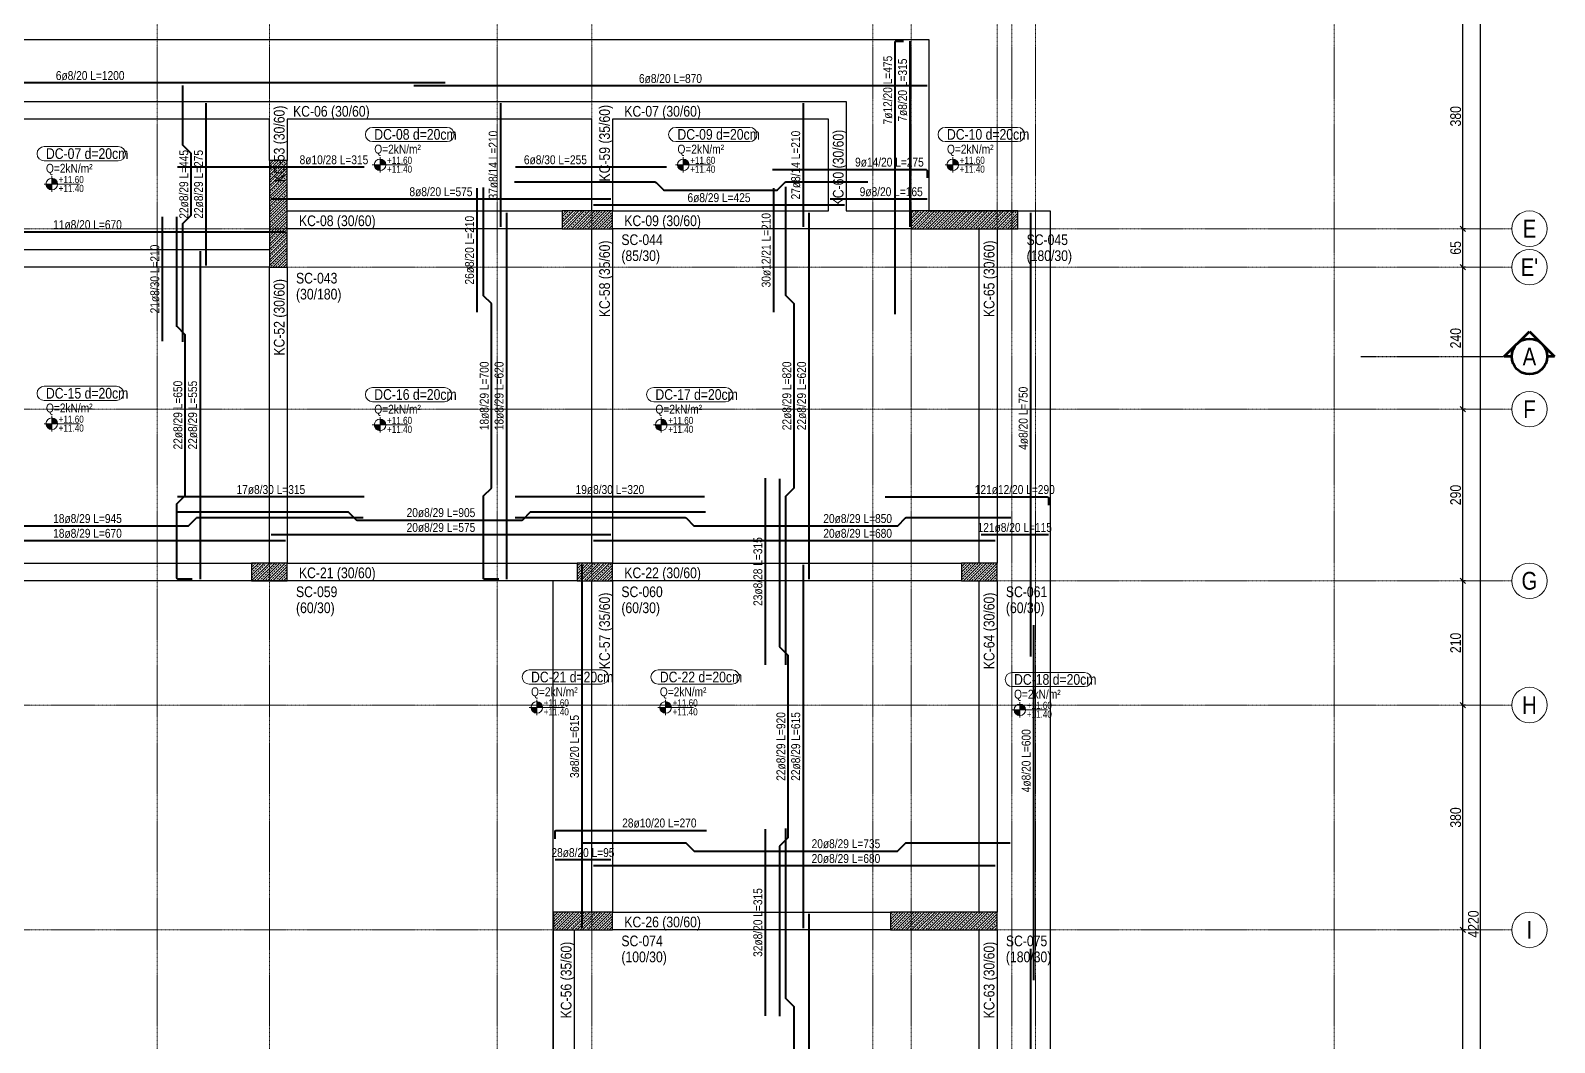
# Model space of a CAD drawing. Header units: millimetres. Extents: x 2439 to 10957, y 567 to 5865.
# Drawn here: x 8333 to 10909, y 2897 to 4607 of the extents above; entities that cross this region are included whole.
import ezdxf
from ezdxf.enums import TextEntityAlignment as Align

# ---------------------------------------------------------------- set-up
doc = ezdxf.new("R2010")
doc.units = ezdxf.units.MM
doc.linetypes.add('DASHED', pattern=[0.75, 0.5, -0.25])
for name, color, linetype, lineweight in [('AKS BALONU (BEYKENT)', 7, 'Continuous', 20), ('AKS CIZGISI (BEYKENT)', 252, 'DASHED', 20), ('AKS OLCU (BEYKENT)', 200, 'Continuous', 20), ('AKS YAZISI (BEYKENT)', 3, 'Continuous', 20), ('DONATI (BEYKENT)', 4, 'Continuous', 40), ('DONATI YAZISI (BEYKENT)', 3, 'Continuous', 20), ('DOSEME ISMI (BEYKENT)', 9, 'Continuous', 20), ('DOSEME PAFTA (BEYKENT)', 3, 'Continuous', 20), ('KAT SINIRI (BEYKENT)', 41, 'Continuous', 25), ('KESIT (BEYKENT)', 151, 'Continuous', 25), ('KESIT ISMI (BEYKENT)', 6, 'Continuous', 20), ('KIRIS (BEYKENT)', 2, 'Continuous', 30), ('KIRIS ISMI (BEYKENT)', 40, 'Continuous', 20), ('KOLON (BEYKENT)', 3, 'Continuous', 30), ('KOLON ISMI (BEYKENT)', 91, 'Continuous', 20), ('KOT CIZGISI (BEYKENT)', 7, 'Continuous', 20), ('KOT YAZI (BEYKENT)', 7, 'Continuous', 20), ('TARAMA (BEYKENT)', 252, 'Continuous', 20), ('YUK YAZISI (BEYKENT)', 140, 'Continuous', 20)]:
    doc.layers.add(name, color=color, linetype=linetype, lineweight=lineweight)
doc.styles.add('DONATI YAZISI (BEYKENT)', font='')
doc.styles.add('YAZI (BEYKENT)', font='')
doc.styles.get('DONATI YAZISI (BEYKENT)').set_extended_font_data('Bahnschrift Light Condensed')
doc.styles.get('YAZI (BEYKENT)').set_extended_font_data('Bahnschrift Light Condensed')
doc.dimstyles.new('AKS_OLCU_100', dxfattribs={"dimtxt": 18, "dimasz": 4.5, "dimexe": 1.875, "dimexo": 4.5, "dimgap": 3, "dimtad": 1, "dimdec": 0, "dimrnd": 0.5, "dimzin": 12, "dimdsep": 46, "dimtxsty": 'YAZI (BEYKENT)', "dimtsz": 4.5, "dimcen": 0.09, "dimclrt": 7, "dimadec": 0, "dimazin": 0, "dimtfac": 1, "dimtdec": 4, "dimtix": 1, "dimtmove": 0, "dimatfit": 3, "dimfxl": 1, "dimtolj": 1, "dimtzin": 0, "dimarcsym": 0})
pattern_1 = [(45, (-125226.307, -4217.866), (-4.49012806, 4.49012806), []), (45, (-125221.817, -4217.866), (-4.49012806, 4.49012806), [3.175, -1.5875])]

# ---------------------------------------------------------------- blocks, each defined once
blk = doc.blocks.new('*D294')
at = {"layer": 'AKS OLCU (BEYKENT)', "color": 0, "lineweight": -2, "transparency": 16777216}
for p, q in [((10788.9, 5202.9), (10779.9, 5211.9)), ((10784.4, 987.4), (10784.4, 5207.4)), ((10788.9, 5207.4), (10786.2, 5207.4)), ((10788.9, 982.9), (10779.9, 991.9)), ((10788.9, 987.4), (10786.2, 987.4))]:
    blk.add_line(p, q, dxfattribs=at)
at = {"layer": 'Defpoints', "color": 0, "transparency": 16777216}
for p in [(10784.4, 5207.4), (10784.4, 5207.4), (10784.4, 987.4)]:
    blk.add_point(p, dxfattribs=at)
at = {"layer": 'AKS OLCU (BEYKENT)', "color": 7, "transparency": 16777216, "insert": (10772.2, 3097.4), "char_height": 18, "attachment_point": 5, "rotation": 90, "style": 'YAZI (BEYKENT)'}
blk.add_mtext('\\A1;4220', dxfattribs=at)
blk = doc.blocks.new('*D303')
at = {"layer": 'AKS OLCU (BEYKENT)', "color": 0, "lineweight": -2, "transparency": 16777216}
for p, q in [((10758.9, 3082.9), (10749.9, 3091.9)), ((10754.4, 2617.4), (10754.4, 3087.4)), ((10758.9, 3087.4), (10756.2, 3087.4)), ((10758.9, 2612.9), (10749.9, 2621.9)), ((10758.9, 2617.4), (10756.2, 2617.4))]:
    blk.add_line(p, q, dxfattribs=at)
at = {"layer": 'Defpoints', "color": 0, "transparency": 16777216}
for p in [(10754.4, 3087.4), (10754.4, 3087.4), (10754.4, 2617.4)]:
    blk.add_point(p, dxfattribs=at)
at = {"layer": 'AKS OLCU (BEYKENT)', "color": 7, "transparency": 16777216, "insert": (10742.2, 2852.4), "char_height": 18, "attachment_point": 5, "rotation": 90, "style": 'YAZI (BEYKENT)'}
blk.add_mtext('\\A1;470', dxfattribs=at)
blk = doc.blocks.new('*D304')
at = {"layer": 'AKS OLCU (BEYKENT)', "color": 0, "lineweight": -2, "transparency": 16777216}
for p, q in [((10758.9, 3462.9), (10749.9, 3471.9)), ((10754.4, 3087.4), (10754.4, 3467.4)), ((10758.9, 3467.4), (10756.2, 3467.4)), ((10758.9, 3082.9), (10749.9, 3091.9)), ((10758.9, 3087.4), (10756.2, 3087.4))]:
    blk.add_line(p, q, dxfattribs=at)
at = {"layer": 'Defpoints', "color": 0, "transparency": 16777216}
for p in [(10754.4, 3467.4), (10754.4, 3467.4), (10754.4, 3087.4)]:
    blk.add_point(p, dxfattribs=at)
at = {"layer": 'AKS OLCU (BEYKENT)', "color": 7, "transparency": 16777216, "insert": (10742.2, 3277.4), "char_height": 18, "attachment_point": 5, "rotation": 90, "style": 'YAZI (BEYKENT)'}
blk.add_mtext('\\A1;380', dxfattribs=at)
blk = doc.blocks.new('*D305')
at = {"layer": 'AKS OLCU (BEYKENT)', "color": 0, "lineweight": -2, "transparency": 16777216}
for p, q in [((10758.9, 3672.9), (10749.9, 3681.9)), ((10754.4, 3467.4), (10754.4, 3677.4)), ((10758.9, 3677.4), (10756.2, 3677.4)), ((10758.9, 3462.9), (10749.9, 3471.9)), ((10758.9, 3467.4), (10756.2, 3467.4))]:
    blk.add_line(p, q, dxfattribs=at)
at = {"layer": 'Defpoints', "color": 0, "transparency": 16777216}
for p in [(10754.4, 3677.4), (10754.4, 3677.4), (10754.4, 3467.4)]:
    blk.add_point(p, dxfattribs=at)
at = {"layer": 'AKS OLCU (BEYKENT)', "color": 7, "transparency": 16777216, "insert": (10742.2, 3572.4), "char_height": 18, "attachment_point": 5, "rotation": 90, "style": 'YAZI (BEYKENT)'}
blk.add_mtext('\\A1;210', dxfattribs=at)
blk = doc.blocks.new('*D306')
at = {"layer": 'AKS OLCU (BEYKENT)', "color": 0, "lineweight": -2, "transparency": 16777216}
for p, q in [((10758.9, 3962.9), (10749.9, 3971.9)), ((10754.4, 3677.4), (10754.4, 3967.4)), ((10758.9, 3967.4), (10756.2, 3967.4)), ((10758.9, 3672.9), (10749.9, 3681.9)), ((10758.9, 3677.4), (10756.2, 3677.4))]:
    blk.add_line(p, q, dxfattribs=at)
at = {"layer": 'Defpoints', "color": 0, "transparency": 16777216}
for p in [(10754.4, 3967.4), (10754.4, 3967.4), (10754.4, 3677.4)]:
    blk.add_point(p, dxfattribs=at)
at = {"layer": 'AKS OLCU (BEYKENT)', "color": 7, "transparency": 16777216, "insert": (10742.2, 3822.4), "char_height": 18, "attachment_point": 5, "rotation": 90, "style": 'YAZI (BEYKENT)'}
blk.add_mtext('\\A1;290', dxfattribs=at)
blk = doc.blocks.new('*D307')
at = {"layer": 'AKS OLCU (BEYKENT)', "color": 0, "lineweight": -2, "transparency": 16777216}
for p, q in [((10758.9, 4202.9), (10749.9, 4211.9)), ((10754.4, 3967.4), (10754.4, 4207.4)), ((10758.9, 4207.4), (10756.2, 4207.4)), ((10758.9, 3962.9), (10749.9, 3971.9)), ((10758.9, 3967.4), (10756.2, 3967.4))]:
    blk.add_line(p, q, dxfattribs=at)
at = {"layer": 'Defpoints', "color": 0, "transparency": 16777216}
for p in [(10754.4, 4207.4), (10754.4, 4207.4), (10754.4, 3967.4)]:
    blk.add_point(p, dxfattribs=at)
at = {"layer": 'AKS OLCU (BEYKENT)', "color": 7, "transparency": 16777216, "insert": (10742.2, 4087.4), "char_height": 18, "attachment_point": 5, "rotation": 90, "style": 'YAZI (BEYKENT)'}
blk.add_mtext('\\A1;240', dxfattribs=at)
blk = doc.blocks.new('*D308')
at = {"layer": 'AKS OLCU (BEYKENT)', "color": 0, "lineweight": -2, "transparency": 16777216}
for p, q in [((10758.9, 4267.9), (10749.9, 4276.9)), ((10754.4, 4207.4), (10754.4, 4272.4)), ((10758.9, 4272.4), (10756.2, 4272.4)), ((10758.9, 4202.9), (10749.9, 4211.9)), ((10758.9, 4207.4), (10756.2, 4207.4))]:
    blk.add_line(p, q, dxfattribs=at)
at = {"layer": 'Defpoints', "color": 0, "transparency": 16777216}
for p in [(10754.4, 4272.4), (10754.4, 4272.4), (10754.4, 4207.4)]:
    blk.add_point(p, dxfattribs=at)
at = {"layer": 'AKS OLCU (BEYKENT)', "color": 7, "transparency": 16777216, "insert": (10742.3, 4239.9), "char_height": 18, "attachment_point": 5, "rotation": 90, "style": 'YAZI (BEYKENT)'}
blk.add_mtext('\\A1;65', dxfattribs=at)
blk = doc.blocks.new('*D309')
at = {"layer": 'AKS OLCU (BEYKENT)', "color": 0, "lineweight": -2, "transparency": 16777216}
for p, q in [((10758.9, 4647.9), (10749.9, 4656.9)), ((10754.4, 4272.4), (10754.4, 4652.4)), ((10758.9, 4652.4), (10756.2, 4652.4)), ((10758.9, 4267.9), (10749.9, 4276.9)), ((10758.9, 4272.4), (10756.2, 4272.4))]:
    blk.add_line(p, q, dxfattribs=at)
at = {"layer": 'Defpoints', "color": 0, "transparency": 16777216}
for p in [(10754.4, 4652.4), (10754.4, 4652.4), (10754.4, 4272.4)]:
    blk.add_point(p, dxfattribs=at)
at = {"layer": 'AKS OLCU (BEYKENT)', "color": 7, "transparency": 16777216, "insert": (10742.2, 4462.4), "char_height": 18, "attachment_point": 5, "rotation": 90, "style": 'YAZI (BEYKENT)'}
blk.add_mtext('\\A1;380', dxfattribs=at)

msp = doc.modelspace()

# ---------------------------------------------------------------- hatches: boundary and pattern name
at = {"layer": 'KOT CIZGISI (BEYKENT)', "true_color": 0x000000}
h = msp.add_hatch(color=18, dxfattribs=at)
h.dxf.hatch_style = 1
h.paths.add_polyline_path([(8923.9, 4380.3), (8914.2, 4380.3, 0.414214), (8923.9, 4370.6)])
h = msp.add_hatch(color=18, dxfattribs=at)
h.dxf.hatch_style = 1
h.paths.add_polyline_path([(8923.9, 4390.1), (8923.9, 4380.3), (8933.7, 4380.3, 0.414214)])
h = msp.add_hatch(color=18, dxfattribs=at)
h.dxf.hatch_style = 1
h.paths.add_polyline_path([(9436.5, 4380.3), (9426.7, 4380.3, 0.414214), (9436.5, 4370.6)])
h = msp.add_hatch(color=18, dxfattribs=at)
h.dxf.hatch_style = 1
h.paths.add_polyline_path([(9436.5, 4390.1), (9436.5, 4380.3), (9446.2, 4380.3, 0.414214)])
h = msp.add_hatch(color=18, dxfattribs=at)
h.dxf.hatch_style = 1
h.paths.add_polyline_path([(9892, 4380.3), (9882.3, 4380.3, 0.414214), (9892, 4370.6)])
h = msp.add_hatch(color=18, dxfattribs=at)
h.dxf.hatch_style = 1
h.paths.add_polyline_path([(9892, 4390.1), (9892, 4380.3), (9901.8, 4380.3, 0.414214)])
h = msp.add_hatch(color=18, dxfattribs=at)
h.dxf.hatch_style = 1
h.paths.add_polyline_path([(8369, 4357.6), (8369, 4347.8), (8378.7, 4347.8, 0.414214)])
h = msp.add_hatch(color=18, dxfattribs=at)
h.dxf.hatch_style = 1
h.paths.add_polyline_path([(8369, 4347.8), (8359.2, 4347.8, 0.414214), (8369, 4338.1)])
h = msp.add_hatch(color=18, dxfattribs=at)
h.dxf.hatch_style = 1
h.paths.add_polyline_path([(8369, 3942.8), (8359.2, 3942.8, 0.414214), (8369, 3933.1)])
h = msp.add_hatch(color=18, dxfattribs=at)
h.dxf.hatch_style = 1
h.paths.add_polyline_path([(8369, 3952.6), (8369, 3942.8), (8378.7, 3942.8, 0.414214)])
h = msp.add_hatch(color=18, dxfattribs=at)
h.dxf.hatch_style = 1
h.paths.add_polyline_path([(8923.9, 3950.6), (8923.9, 3940.8), (8933.7, 3940.8, 0.414214)])
h = msp.add_hatch(color=18, dxfattribs=at)
h.dxf.hatch_style = 1
h.paths.add_polyline_path([(9399.3, 3950.6), (9399.3, 3940.8), (9409.1, 3940.8, 0.414214)])
h = msp.add_hatch(color=18, dxfattribs=at)
h.dxf.hatch_style = 1
h.paths.add_polyline_path([(8923.9, 3940.8), (8914.2, 3940.8, 0.414214), (8923.9, 3931)])
h = msp.add_hatch(color=18, dxfattribs=at)
h.dxf.hatch_style = 1
h.paths.add_polyline_path([(9399.3, 3940.8), (9389.5, 3940.8, 0.414214), (9399.3, 3931)])
h = msp.add_hatch(color=18, dxfattribs=at)
h.dxf.hatch_style = 1
h.paths.add_polyline_path([(9189, 3463.4), (9179.2, 3463.4, 0.414214), (9189, 3453.6)])
h = msp.add_hatch(color=18, dxfattribs=at)
h.dxf.hatch_style = 1
h.paths.add_polyline_path([(9189, 3473.2), (9189, 3463.4), (9198.7, 3463.4, 0.414214)])
h = msp.add_hatch(color=18, dxfattribs=at)
h.dxf.hatch_style = 1
h.paths.add_polyline_path([(9406.7, 3463.4), (9396.9, 3463.4, 0.414214), (9406.7, 3453.6)])
h = msp.add_hatch(color=18, dxfattribs=at)
h.dxf.hatch_style = 1
h.paths.add_polyline_path([(9406.7, 3473.2), (9406.7, 3463.4), (9416.5, 3463.4, 0.414214)])
h = msp.add_hatch(color=18, dxfattribs=at)
h.dxf.hatch_style = 1
h.paths.add_polyline_path([(10005.5, 3459.2), (9995.7, 3459.2, 0.414214), (10005.5, 3449.5)])
h = msp.add_hatch(color=18, dxfattribs=at)
h.dxf.hatch_style = 1
h.paths.add_polyline_path([(10005.5, 3469), (10005.5, 3459.2), (10015.3, 3459.2, 0.414214)])
at = {"layer": 'TARAMA (BEYKENT)'}
h = msp.add_hatch(dxfattribs=at)
h.set_pattern_fill('ANSI33', color=256, style=0)
h.set_pattern_definition(pattern_1)
h.paths.add_polyline_path([(8736.9, 4207.4), (8766.9, 4207.4), (8766.9, 4387.4), (8736.9, 4387.4)], flags=16)
h = msp.add_hatch(dxfattribs=at)
h.set_pattern_fill('ANSI33', color=256, style=0)
h.set_pattern_definition(pattern_1)
h.paths.add_polyline_path([(9231.9, 4272.4), (9316.9, 4272.4), (9316.9, 4302.4), (9231.9, 4302.4)], flags=16)
h = msp.add_hatch(dxfattribs=at)
h.set_pattern_fill('ANSI33', color=256, style=0)
h.set_pattern_definition(pattern_1)
h.paths.add_polyline_path([(9821.9, 4272.4), (10001.9, 4272.4), (10001.9, 4302.4), (9821.9, 4302.4)], flags=16)
h = msp.add_hatch(dxfattribs=at)
h.set_pattern_fill('ANSI33', color=256, style=0)
h.set_pattern_definition(pattern_1)
h.paths.add_polyline_path([(8706.9, 3677.4), (8766.9, 3677.4), (8766.9, 3707.4), (8706.9, 3707.4)], flags=16)
h = msp.add_hatch(dxfattribs=at)
h.set_pattern_fill('ANSI33', color=256, style=0)
h.set_pattern_definition(pattern_1)
h.paths.add_polyline_path([(9256.9, 3677.4), (9316.9, 3677.4), (9316.9, 3707.4), (9256.9, 3707.4)], flags=16)
h = msp.add_hatch(dxfattribs=at)
h.set_pattern_fill('ANSI33', color=256, style=0)
h.set_pattern_definition(pattern_1)
h.paths.add_polyline_path([(9906.9, 3677.4), (9966.9, 3677.4), (9966.9, 3707.4), (9906.9, 3707.4)], flags=16)
h = msp.add_hatch(dxfattribs=at)
h.set_pattern_fill('ANSI33', color=256, style=0)
h.set_pattern_definition(pattern_1)
h.paths.add_polyline_path([(9216.9, 3087.4), (9316.9, 3087.4), (9316.9, 3117.4), (9216.9, 3117.4)], flags=16)
h = msp.add_hatch(dxfattribs=at)
h.set_pattern_fill('ANSI33', color=256, style=0)
h.set_pattern_definition(pattern_1)
h.paths.add_polyline_path([(9786.9, 3087.4), (9966.9, 3087.4), (9966.9, 3117.4), (9786.9, 3117.4)], flags=16)

# ---------------------------------------------------------------- linework, layer by layer
at = {"layer": 'AKS BALONU (BEYKENT)'}
for centre in [(10866.9, 4272.4), (10866.9, 4207.4), (10866.9, 3967.4), (10866.9, 3677.4), (10866.9, 3467.4), (10866.9, 3087.4)]:
    msp.add_circle(centre, 30, dxfattribs=at)
at = {"layer": 'AKS CIZGISI (BEYKENT)', "color": 175, "true_color": 0x4554a5}
for p, q in [((9991.9, 627.4), (9991.9, 5567.4)), ((2796.9, 4207.4), (10836.9, 4207.4))]:
    msp.add_line(p, q, dxfattribs=at)
at = {"layer": 'AKS CIZGISI (BEYKENT)'}
for p, q in [((8546.9, 687.4), (8546.9, 5507.4)), ((8736.9, 687.4), (8736.9, 5507.4)), ((9121.9, 687.4), (9121.9, 5507.4)), ((9281.9, 687.4), (9281.9, 5507.4)), ((9756.9, 687.4), (9756.9, 5507.4)), ((9821.9, 687.4), (9821.9, 5507.4)), ((9966.9, 687.4), (9966.9, 5507.4)), ((10031.9, 687.4), (10031.9, 5507.4)), ((10536.9, 687.4), (10536.9, 5507.4)), ((2796.9, 4272.4), (10836.9, 4272.4)), ((2796.9, 3967.4), (10836.9, 3967.4)), ((2796.9, 3677.4), (10836.9, 3677.4)), ((2796.9, 3467.4), (10836.9, 3467.4)), ((2796.9, 3087.4), (10836.9, 3087.4))]:
    msp.add_line(p, q, dxfattribs=at)
at = {"layer": 'DONATI (BEYKENT)'}
for points in [[(9794.6, 4128.1), (9794.6, 4587.9, -0.414214), (9796.1, 4589.4), (9808.6, 4589.4)], [(8590.6, 4081.4), (8590.6, 4280.7, -0.198912), (8591, 4281.8), (8604.1, 4294.9, 0.198912), (8604.6, 4296), (8604.6, 4398.7, 0.198912), (8604.1, 4399.8), (8591, 4412.9, -0.198912), (8590.6, 4414), (8590.6, 4514.4)], [(9587.6, 4372.4), (9845.9, 4372.4, -0.414214), (9848.9, 4369.4), (9848.9, 4358.4)], [(9124.6, 3680.4), (9100.1, 3680.4, -0.414214), (9098.6, 3681.9), (9098.6, 3819.7, -0.198912), (9099, 3820.8), (9112.1, 3833.9, 0.198912), (9112.6, 3835), (9112.6, 4144.7, 0.198912), (9112.1, 4145.8), (9099, 4158.9, -0.198912), (9098.6, 4160), (9098.6, 4342.1)], [(9151.1, 4351.4), (9388.6, 4351.4, -0.198912), (9390.8, 4350.5), (9403, 4338.2, 0.198912), (9405.1, 4337.4), (9593.6, 4337.4, 0.198912), (9595.8, 4338.2), (9608, 4350.5, -0.198912), (9610.1, 4351.4), (9748.6, 4351.4)], [(9610, 3535.4), (9610, 3819.7, -0.198912), (9610.4, 3820.8), (9623.5, 3833.9, 0.198912), (9624, 3835), (9624, 4144.7, 0.198912), (9623.5, 4145.8), (9610.4, 4158.9, -0.198912), (9610, 4160), (9610, 4343.1)], [(8606.6, 3680.4), (8582.1, 3680.4, -0.414214), (8580.6, 3681.9), (8580.6, 3806.7, -0.198912), (8581, 3807.8), (8594.1, 3820.9, 0.198912), (8594.6, 3822), (8594.6, 4092.7, 0.198912), (8594.1, 4093.8), (8581, 4106.9, -0.198912), (8580.6, 4108), (8580.6, 4292.4)], [(9600, 2941.4), (9600, 3228.7, -0.198912), (9600.4, 3229.8), (9613.5, 3242.9, 0.198912), (9614, 3244), (9614, 3550.7, 0.198912), (9613.5, 3551.8), (9600.4, 3564.9, -0.198912), (9600, 3566), (9600, 3849.6)], [(9777.9, 3819.1), (10052.4, 3819.1, -0.414214), (10053.9, 3817.6), (10053.9, 3805.1)], [(8581.1, 3794.1), (8869.3, 3794.1, -0.198912), (8870.3, 3793.7), (8883.4, 3780.5, 0.198912), (8884.5, 3780.1), (9164.3, 3780.1, 0.198912), (9165.3, 3780.5), (9178.4, 3793.7, -0.198912), (9179.5, 3794.1), (9473.9, 3794.1)], [(7963.1, 3784.1), (8244.3, 3784.1, -0.198912), (8245.3, 3783.7), (8258.4, 3770.5, 0.198912), (8259.5, 3770.1), (8599.3, 3770.1, 0.198912), (8600.3, 3770.5), (8613.4, 3783.7, -0.198912), (8614.5, 3784.1), (8895.6, 3784.1)], [(9152.1, 3784.1), (9440.3, 3784.1, -0.198912), (9441.3, 3783.7), (9454.4, 3770.5, 0.198912), (9455.5, 3770.1), (9798.3, 3770.1, 0.198912), (9799.3, 3770.5), (9812.4, 3783.7, -0.198912), (9813.5, 3784.1), (9990.1, 3784.1)], [(9219.9, 3241.6), (9219.9, 3254.1, -0.414214), (9221.4, 3255.6), (9475.9, 3255.6)], [(9610, 2330.9), (9610, 2622.7, -0.198912), (9610.4, 2623.8), (9623.5, 2636.9, 0.198912), (9624, 2638), (9624, 2956.7, 0.198912), (9623.5, 2957.8), (9610.4, 2970.9, -0.198912), (9610, 2972), (9610, 3258.9)], [(9265.9, 3234.6), (9440.3, 3234.6, -0.198912), (9441.3, 3234.1), (9454.4, 3221, 0.198912), (9455.5, 3220.6), (9798.3, 3220.6, 0.198912), (9799.3, 3221), (9812.4, 3234.1, -0.198912), (9813.5, 3234.6), (9989.1, 3234.6)]]:
    msp.add_lwpolyline(points, format="xyb", dxfattribs=at)
for points in [[(9819.6, 4589.4), (9819.6, 4275.4)], [(9033.9, 4518.7), (7833.9, 4518.7)], [(9848.9, 4513.7), (8980.9, 4513.7)], [(8629.6, 4484.4), (8629.6, 4210.4)], [(9127.6, 4484.4), (9127.6, 4275.4)], [(9639, 4484.4), (9639, 4275.4)], [(8897.1, 4376.4), (8581.6, 4376.4)], [(9408.1, 4376.4), (9153.1, 4376.4)], [(9087.6, 4341.1), (9087.6, 4131.1)], [(9589, 4341.1), (9589, 4131.1)], [(9313.9, 4322.4), (8739.9, 4322.4)], [(9708.9, 4312.4), (9284.9, 4312.4)], [(9848.9, 4322.4), (9684.9, 4322.4)], [(8555.6, 4292.4), (8555.6, 4082.4)], [(9137.6, 4299.4), (9137.6, 3680.4)], [(9649, 4299.4), (9649, 3680.4)], [(10023.6, 4299.4), (10023.6, 3549.4)], [(8763.9, 4266.8), (8094.9, 4266.8)], [(8619.6, 4234.4), (8619.6, 3680.4)], [(9575, 3850.6), (9575, 3535.4)], [(8897.1, 3819.1), (8581.6, 3819.1)], [(9472.4, 3819.1), (9152.6, 3819.1)], [(8763.9, 3745.1), (8094.9, 3745.1)], [(9313.9, 3755.1), (8739.9, 3755.1)], [(9963.9, 3745.1), (9284.9, 3745.1)], [(10053.9, 3755.1), (9939.9, 3755.1)], [(9265.1, 3704.4), (9265.1, 3090.4)], [(9639, 3704.4), (9639, 3090.4)], [(10028.6, 3602.4), (10028.6, 3002.4)], [(9575, 3257.4), (9575, 2942.4)], [(9313.9, 3205.6), (9219.9, 3205.6)], [(9963.9, 3195.6), (9284.9, 3195.6)], [(9649, 3114.4), (9649, 2480.4)], [(10023.6, 3055.4), (10023.6, 2022.9), (10093.6, 1870.4)]]:
    msp.add_lwpolyline(points, dxfattribs=at)
at = {"layer": 'DOSEME PAFTA (BEYKENT)'}
for points in [[(8911.2, 4443.6), (9037.2, 4443.6, -1), (9037.2, 4419.6), (8911.2, 4419.6, -1)], [(9423.7, 4443.6), (9549.1, 4443.6, -1), (9549.1, 4419.6), (9423.7, 4419.6, -1)], [(9879.3, 4443.6), (10001.7, 4443.6, -1), (10001.7, 4419.6), (9879.3, 4419.6, -1)], [(8356.2, 4411.1), (8481.5, 4411.1, -1), (8481.5, 4387.1), (8356.2, 4387.1, -1)], [(8356.2, 4006.1), (8478.4, 4006.1, -1), (8478.4, 3982.1), (8356.2, 3982.1, -1)], [(8911.2, 4004.1), (9032.9, 4004.1, -1), (9032.9, 3980.1), (8911.2, 3980.1, -1)], [(9386.5, 4004.1), (9508.1, 4004.1, -1), (9508.1, 3980.1), (9386.5, 3980.1, -1)], [(9176.2, 3526.7), (9298.2, 3526.7, -1), (9298.2, 3502.7), (9176.2, 3502.7, -1)], [(9393.9, 3526.7), (9519.3, 3526.7, -1), (9519.3, 3502.7), (9393.9, 3502.7, -1)], [(9992.7, 3522.5), (10115, 3522.5, -1), (10115, 3498.5), (9992.7, 3498.5, -1)]]:
    msp.add_lwpolyline(points, format="xyb", close=True, dxfattribs=at)
at = {"layer": 'KAT SINIRI (BEYKENT)'}
msp.add_lwpolyline([(5536.7, 4592.4), (9851.7, 4592.4), (9851.7, 4302.4), (10056.7, 4302.4), (10056.6, 1867.4), (9216.9, 1867.4), (9216.7, 3677.4), (7576.7, 3677.4), (7576.7, 3087.4), (6836.7, 3087.4), (6836.7, 3677.4), (5536.9, 3677.4)], close=True, dxfattribs=at)
at = {"layer": 'KESIT (BEYKENT)', "lineweight": 60}
for points in [[(10824.4, 4056.4), (10866.9, 4098.9)], [(10866.9, 4098.9), (10909.3, 4056.4)], [(10836.9, 4056.4), (10824.4, 4056.4)], [(10909.3, 4056.4), (10896.9, 4056.4)]]:
    msp.add_lwpolyline(points, dxfattribs=at)
at = {"layer": 'KESIT (BEYKENT)', "linetype": 'DASHED'}
msp.add_lwpolyline([(10581.9, 4056.4), (10836.9, 4056.4)], dxfattribs=at)
at = {"layer": 'KESIT (BEYKENT)', "lineweight": 60}
msp.add_circle((10866.9, 4056.4), 30, dxfattribs=at)
at = {"layer": 'KIRIS (BEYKENT)'}
for p, q in [((5566.9, 4487.4), (9711.9, 4487.4)), ((9711.9, 4487.4), (9711.9, 4302.4)), ((8736.9, 4457.4), (8121.9, 4457.4)), ((8736.9, 4387.4), (8736.9, 4457.4)), ((9281.9, 4457.4), (8766.9, 4457.4)), ((8766.9, 4457.4), (8766.9, 4387.4)), ((9281.9, 4302.4), (9281.9, 4457.4)), ((9681.9, 4457.4), (9316.9, 4457.4)), ((9316.9, 4457.4), (9316.9, 4302.4)), ((9681.9, 4302.4), (9681.9, 4457.4)), ((8766.9, 4302.4), (9231.9, 4302.4)), ((9316.9, 4302.4), (9681.9, 4302.4)), ((9711.9, 4302.4), (9821.9, 4302.4)), ((9231.9, 4272.4), (8766.9, 4272.4)), ((9281.9, 3707.4), (9281.9, 4272.4)), ((9821.9, 4272.4), (9316.9, 4272.4)), ((9316.9, 4272.4), (9316.9, 3707.4)), ((9936.9, 3707.4), (9936.9, 4272.4)), ((9966.9, 4272.4), (9966.9, 3707.4)), ((8121.9, 4237.4), (8736.9, 4237.4)), ((8736.9, 4207.4), (8121.9, 4207.4)), ((8736.9, 3707.4), (8736.9, 4207.4)), ((8766.9, 4207.4), (8766.9, 3707.4)), ((8121.9, 3707.4), (8706.9, 3707.4)), ((8766.9, 3707.4), (9256.9, 3707.4)), ((9316.9, 3707.4), (9906.9, 3707.4)), ((8706.9, 3677.4), (8121.9, 3677.4)), ((9256.9, 3677.4), (8766.9, 3677.4)), ((9281.9, 3117.4), (9281.9, 3677.4)), ((9906.9, 3677.4), (9316.9, 3677.4)), ((9316.9, 3677.4), (9316.9, 3117.4)), ((9936.9, 3117.4), (9936.9, 3677.4)), ((9966.9, 3677.4), (9966.9, 3117.4)), ((9316.9, 3117.4), (9786.9, 3117.4)), ((9216.9, 2507.4), (9216.9, 3087.4)), ((9251.9, 3087.4), (9251.9, 2507.4)), ((9786.9, 3087.4), (9316.9, 3087.4)), ((9936.9, 2507.4), (9936.9, 3087.4)), ((9966.9, 3087.4), (9966.9, 2507.4))]:
    msp.add_line(p, q, dxfattribs=at)
at = {"layer": 'KOLON (BEYKENT)'}
for points in [[(8736.9, 4207.4), (8766.9, 4207.4), (8766.9, 4387.4), (8736.9, 4387.4)], [(9231.9, 4272.4), (9316.9, 4272.4), (9316.9, 4302.4), (9231.9, 4302.4)], [(9821.9, 4272.4), (10001.9, 4272.4), (10001.9, 4302.4), (9821.9, 4302.4)], [(8706.9, 3677.4), (8766.9, 3677.4), (8766.9, 3707.4), (8706.9, 3707.4)], [(9256.9, 3677.4), (9316.9, 3677.4), (9316.9, 3707.4), (9256.9, 3707.4)], [(9906.9, 3677.4), (9966.9, 3677.4), (9966.9, 3707.4), (9906.9, 3707.4)], [(9216.9, 3087.4), (9316.9, 3087.4), (9316.9, 3117.4), (9216.9, 3117.4)], [(9786.9, 3087.4), (9966.9, 3087.4), (9966.9, 3117.4), (9786.9, 3117.4)]]:
    msp.add_lwpolyline(points, close=True, dxfattribs=at)
at = {"layer": 'KOT CIZGISI (BEYKENT)'}
for p, q in [((8910.9, 4380.3), (8970.9, 4380.3)), ((8923.9, 4393.4), (8923.9, 4367.3)), ((9423.4, 4380.3), (9483.4, 4380.3)), ((9436.5, 4393.4), (9436.5, 4367.3)), ((9879, 4380.3), (9939, 4380.3)), ((9892, 4393.4), (9892, 4367.3)), ((8369, 4360.9), (8369, 4334.8)), ((8355.9, 4347.8), (8415.9, 4347.8)), ((8355.9, 3942.8), (8415.9, 3942.8)), ((8369, 3955.9), (8369, 3929.8)), ((8923.9, 3953.9), (8923.9, 3927.8)), ((9399.3, 3953.9), (9399.3, 3927.8)), ((8910.9, 3940.8), (8970.9, 3940.8)), ((9386.2, 3940.8), (9446.2, 3940.8)), ((9175.9, 3463.4), (9235.9, 3463.4)), ((9189, 3476.5), (9189, 3450.4)), ((9393.6, 3463.4), (9453.6, 3463.4)), ((9406.7, 3476.5), (9406.7, 3450.4)), ((9992.4, 3459.2), (10052.4, 3459.2)), ((10005.5, 3472.3), (10005.5, 3446.2))]:
    msp.add_line(p, q, dxfattribs=at)
for centre in [(8923.9, 4380.3), (9436.5, 4380.3), (9892, 4380.3), (8369, 4347.8), (8369, 3942.8), (8923.9, 3940.8), (9399.3, 3940.8), (9189, 3463.4), (9406.7, 3463.4), (10005.5, 3459.2)]:
    msp.add_circle(centre, 9.78, dxfattribs=at)

# ---------------------------------------------------------------- texts
at = {"layer": 'AKS YAZISI (BEYKENT)', "style": 'YAZI (BEYKENT)'}
for s, p in [('E', (10866.9, 4272.4)), ("E'", (10866.9, 4207.4)), ('F', (10866.9, 3967.4)), ('G', (10866.9, 3677.4)), ('H', (10866.9, 3467.4)), ('I', (10866.9, 3087.4))]:
    msp.add_text(s, height=30, dxfattribs=at).set_placement(p, align=Align.MIDDLE_CENTER)
at = {"layer": 'DONATI YAZISI (BEYKENT)', "style": 'DONATI YAZISI (BEYKENT)'}
for s, p in [('7ø12/20 L=475', (9782.1, 4506.6)), ('7ø8/20 L=315', (9807.1, 4506.6)), ('37ø8/14 L=210', (9115.1, 4379.9)), ('27ø8/14 L=210', (9626.5, 4379.9)), ('22ø8/29 L=445', (8592.1, 4347.4)), ('22ø8/29 L=275', (8617.1, 4347.4)), ('26ø8/20 L=210', (9075.1, 4236.1)), ('30ø12/21 L=210', (9576.5, 4236.1)), ('21ø8/30 L=210', (8543.1, 4187.4)), ('18ø8/29 L=700', (9100.1, 3989.9)), ('18ø8/29 L=620', (9125.1, 3989.9)), ('22ø8/29 L=820', (9611.5, 3989.9)), ('22ø8/29 L=620', (9636.5, 3989.9)), ('22ø8/29 L=650', (8582.1, 3957.4)), ('22ø8/29 L=555', (8607.1, 3957.4)), ('4ø8/20 L=750', (10011.1, 3952.1)), ('23ø8/28 L=315', (9562.5, 3693)), ('22ø8/29 L=920', (9601.5, 3397.4)), ('22ø8/29 L=615', (9626.5, 3397.4)), ('3ø8/20 L=615', (9252.6, 3397.4)), ('4ø8/20 L=600', (10016.1, 3373.3)), ('32ø8/20 L=315', (9562.5, 3099.9))]:
    msp.add_text(s, height=15, rotation=90, dxfattribs=at).set_placement(p, align=Align.MIDDLE_CENTER)
for s, p in [('6ø8/20 L=1200', (8433.9, 4531.2)), ('6ø8/20 L=870', (9414.9, 4526.2)), ('8ø10/28 L=315', (8846, 4388.9)), ('6ø8/30 L=255', (9220.4, 4388.9)), ('9ø14/20 L=275', (9785, 4384.9)), ('8ø8/20 L=575', (9026.9, 4334.9)), ('6ø8/29 L=425', (9496.9, 4324.9)), ('9ø8/20 L=165', (9788, 4334.9)), ('11ø8/20 L=670', (8429.4, 4279.3)), ('17ø8/30 L=315', (8739.4, 3831.6)), ('19ø8/30 L=320', (9312.5, 3831.6)), ('121ø12/20 L=290', (9996.9, 3831.6)), ('18ø8/29 L=945', (8429.4, 3782.6)), ('20ø8/29 L=905', (9026.9, 3792.6)), ('20ø8/29 L=850', (9731.3, 3782.6)), ('18ø8/29 L=670', (8429.4, 3757.6)), ('20ø8/29 L=575', (9026.9, 3767.6)), ('20ø8/29 L=680', (9731.3, 3757.6)), ('121ø8/20 L=115', (9996.9, 3767.6)), ('28ø10/20 L=270', (9396.1, 3268.1)), ('28ø8/20 L=95', (9266.9, 3218.1)), ('20ø8/29 L=735', (9711.5, 3233.1)), ('20ø8/29 L=680', (9711.5, 3208.1))]:
    msp.add_text(s, height=15, dxfattribs=at).set_placement(p, align=Align.MIDDLE_CENTER)
at = {"layer": 'DOSEME ISMI (BEYKENT)', "style": 'YAZI (BEYKENT)'}
for s, p in [('DC-08 d=20cm', (8914.2, 4417.4)), ('DC-09 d=20cm', (9426.7, 4417.4)), ('DC-10 d=20cm', (9882.3, 4417.4)), ('DC-07 d=20cm', (8359.2, 4384.9)), ('DC-15 d=20cm', (8359.2, 3979.9)), ('DC-16 d=20cm', (8914.2, 3977.8)), ('DC-17 d=20cm', (9389.5, 3977.8)), ('DC-21 d=20cm', (9179.2, 3500.4)), ('DC-22 d=20cm', (9396.9, 3500.4)), ('DC-18 d=20cm', (9995.7, 3496.3))]:
    msp.add_text(s, height=18, dxfattribs=at).set_placement(p, align=Align.BOTTOM_LEFT)
at = {"layer": 'KESIT ISMI (BEYKENT)', "lineweight": 20, "style": 'YAZI (BEYKENT)'}
msp.add_text('A', height=30, dxfattribs=at).set_placement((10866.9, 4056.4), align=Align.MIDDLE_CENTER)
at = {"layer": 'KIRIS ISMI (BEYKENT)', "style": 'YAZI (BEYKENT)'}
for s, p in [('KC-53 (30/60)', (8767.9, 4480.4)), ('KC-59 (35/60)', (9317.9, 4481.6)), ('KC-60 (30/60)', (9712.9, 4439.6)), ('KC-58 (35/60)', (9317.9, 4252.4)), ('KC-65 (30/60)', (9967.9, 4252.4)), ('KC-52 (30/60)', (8767.9, 4187.4)), ('KC-57 (35/60)', (9317.9, 3657.4)), ('KC-64 (30/60)', (9967.9, 3657.4)), ('KC-56 (35/60)', (9252.9, 3067.4)), ('KC-63 (30/60)', (9967.9, 3067.4))]:
    msp.add_text(s, height=18, rotation=90, dxfattribs=at).set_placement(p, align=Align.BOTTOM_RIGHT)
for s, p in [('KC-06 (30/60)', (8776.9, 4456.4)), ('KC-07 (30/60)', (9336.9, 4456.4)), ('KC-08 (30/60)', (8786.9, 4271.4)), ('KC-09 (30/60)', (9336.9, 4271.4)), ('KC-21 (30/60)', (8786.9, 3676.4)), ('KC-22 (30/60)', (9336.9, 3676.4)), ('KC-26 (30/60)', (9336.9, 3086.4))]:
    msp.add_text(s, height=18, dxfattribs=at).set_placement(p, align=Align.BOTTOM_LEFT)
at = {"layer": 'KOLON ISMI (BEYKENT)', "style": 'YAZI (BEYKENT)'}
for s, p in [('SC-044', (9331.9, 4239.4)), ('SC-045', (10016.9, 4239.4)), ('(85/30)', (9331.9, 4212.4)), ('(180/30)', (10016.9, 4212.4)), ('SC-043', (8781.9, 4174.4)), ('(30/180)', (8781.9, 4147.4)), ('SC-059', (8781.9, 3644.4)), ('SC-060', (9331.9, 3644.4)), ('SC-061', (9981.9, 3644.4)), ('(60/30)', (8781.9, 3617.4)), ('(60/30)', (9331.9, 3617.4)), ('(60/30)', (9981.9, 3617.4)), ('SC-074', (9331.9, 3054.4)), ('SC-075', (9981.9, 3054.4)), ('(100/30)', (9331.9, 3027.4)), ('(180/30)', (9981.9, 3027.4))]:
    msp.add_text(s, height=18, dxfattribs=at).set_placement(p, align=Align.BOTTOM_LEFT)
at = {"layer": 'KOT YAZI (BEYKENT)', "style": 'YAZI (BEYKENT)'}
for s, p in [('+11.60', (8935.7, 4378.4)), ('+11.60', (9448.2, 4378.4)), ('+11.60', (9903.8, 4378.4)), ('+11.60', (8380.7, 4345.9)), ('+11.40', (8935.7, 4363.4)), ('+11.40', (9448.2, 4363.4)), ('+11.40', (9903.8, 4363.4)), ('+11.40', (8380.7, 4330.9)), ('+11.60', (8380.7, 3940.9)), ('+11.60', (8935.7, 3938.8)), ('+11.60', (9411, 3938.8)), ('+11.40', (8380.7, 3925.9)), ('+11.40', (8935.7, 3923.8)), ('+11.40', (9411, 3923.8)), ('+11.60', (9200.7, 3461.4)), ('+11.40', (9200.7, 3446.4)), ('+11.60', (9418.4, 3461.4)), ('+11.40', (9418.4, 3446.4)), ('+11.60', (10017.2, 3457.3)), ('+11.40', (10017.2, 3442.3))]:
    msp.add_text(s, height=12, dxfattribs=at).set_placement(p, align=Align.BOTTOM_LEFT)
at = {"layer": 'YUK YAZISI (BEYKENT)', "style": 'YAZI (BEYKENT)'}
for p in [(8914.2, 4394.9), (9426.7, 4394.9), (9882.3, 4394.9), (8359.2, 4362.4), (8359.2, 3957.4), (8914.2, 3955.3), (9389.5, 3955.3), (9179.2, 3477.9), (9396.9, 3477.9), (9995.7, 3473.8)]:
    msp.add_text('Q=2kN/m²', height=15, dxfattribs=at).set_placement(p, align=Align.BOTTOM_LEFT)

# ---------------------------------------------------------------- dimensions: what is measured, and where the dimension line sits
at = {"layer": 'AKS OLCU (BEYKENT)'}
for p1, p2, picture, middle in [((10784.4, 987.4), (10784.4, 5207.4), '*D294', (10772.2, 3097.4)), ((10754.4, 4272.4), (10754.4, 4652.4), '*D309', (10742.2, 4462.4)), ((10754.4, 4207.4), (10754.4, 4272.4), '*D308', (10742.3, 4239.9)), ((10754.4, 3967.4), (10754.4, 4207.4), '*D307', (10742.2, 4087.4)), ((10754.4, 3677.4), (10754.4, 3967.4), '*D306', (10742.2, 3822.4)), ((10754.4, 3467.4), (10754.4, 3677.4), '*D305', (10742.2, 3572.4)), ((10754.4, 3087.4), (10754.4, 3467.4), '*D304', (10742.2, 3277.4)), ((10754.4, 2617.4), (10754.4, 3087.4), '*D303', (10742.2, 2852.4))]:
    dim = msp.add_aligned_dim(p1=p1, p2=p2, distance=0, dimstyle='AKS_OLCU_100', dxfattribs=at)
    dim.commit()
    dim.dimension.update_dxf_attribs({"geometry": picture, "text_midpoint": middle})

doc.saveas('drawing.dxf')
